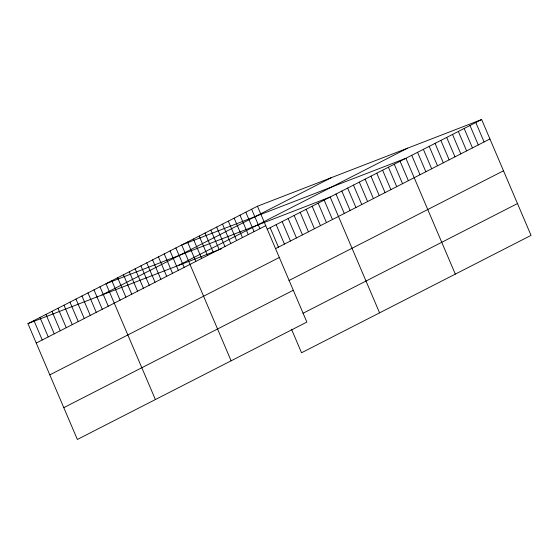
<?xml version="1.0" encoding="UTF-8"?>
<svg xmlns="http://www.w3.org/2000/svg" width="559" height="559" viewBox="0 0 559 559"><rect width="100%" height="100%" fill="white"/><g stroke="black" fill="none" stroke-linecap="round" stroke-linejoin="round"><path stroke-width="0.84" d="M257.454 206.229L306.863 322.068L77.359 439.465L27.95 323.626L257.454 206.229L481.641 119.535L531.05 235.374L301.546 352.771L291.532 329.293M101.934 295.012L331.431 177.622M178.153 265.539L407.658 148.142M36.237 343.058L265.742 225.661M267.146 229.26L481.641 119.535M275.433 248.692L489.929 138.974M49.807 374.872L279.311 257.475M289.003 280.506L503.498 170.788M63.789 407.651L293.293 290.254M302.985 313.285L517.48 203.56M27.95 323.626L221.497 248.783M475.814 122.519L484.101 141.951M469.986 125.495L478.28 144.935M464.166 128.479L472.453 147.911M458.338 131.456L466.625 150.895M452.51 134.44L460.798 153.872M446.683 137.416L454.977 156.855M440.862 140.4L449.15 159.832M435.035 143.377L443.322 162.816M429.207 146.36L437.494 165.792M423.38 149.337L431.674 168.776M417.559 152.321L425.846 171.753M411.731 155.297L420.019 174.729M455.312 274.12L405.904 158.281L181.717 244.968L231.126 360.807M400.076 161.258L408.37 180.69M394.256 164.234L402.543 183.673M388.428 167.218L396.715 186.65M382.601 170.195L390.895 189.634M376.773 173.178L385.067 192.61M370.952 176.155L379.24 195.594M365.125 179.139L373.412 198.571M359.297 182.115L367.591 201.554M353.47 185.099L361.764 204.531M347.649 188.076L355.936 207.515M341.822 191.059L350.109 210.491M335.994 194.036L344.288 213.475M379.582 312.858L330.166 197.02L105.979 283.706L155.388 399.545M324.164 200.087L332.458 219.526M318.162 203.162L326.456 222.594M312.16 206.229L320.454 225.661M306.157 209.297L314.451 228.736M300.155 212.371L308.449 231.803M294.153 215.439L302.447 234.878M288.151 218.513L296.445 237.945M282.148 221.581L290.442 241.013M276.146 224.648L284.44 244.087M270.144 227.723L278.438 247.155M251.627 209.206L259.914 228.645M245.799 212.189L254.093 231.622M239.972 215.166L248.266 234.605M234.151 218.15L242.438 237.582M228.324 221.126L236.611 240.566M222.496 224.11L230.79 243.542M216.668 227.087L224.963 246.526M210.848 230.07L219.135 249.503M205.02 233.047L213.307 252.486M199.193 236.031L207.487 255.463M193.365 239.007L201.659 258.447M187.544 241.991L195.832 261.423M175.889 247.951L184.184 267.384M170.062 250.928L178.356 270.367M164.241 253.912L172.528 273.344M158.414 256.888L166.701 276.328M152.586 259.872L160.88 279.304M146.758 262.849L155.053 282.281M140.938 265.832L149.225 285.265M135.11 268.809L143.397 288.241M129.283 271.786L137.577 291.225M123.455 274.769L131.749 294.202M117.635 277.746L125.922 297.185M111.807 280.73L120.094 300.162M99.977 286.781L108.271 306.213M93.975 289.848L102.269 309.288M87.973 292.923L96.267 312.355M81.97 295.99L90.265 315.423M75.968 299.058L84.262 318.497M69.966 302.133L78.253 321.565M63.964 305.2L72.251 324.639M57.961 308.275L66.248 327.707M51.959 311.342L60.246 330.774M45.957 314.41L54.244 333.849M39.955 317.484L48.242 336.916M33.952 320.552L42.239 339.991"/></g></svg>
